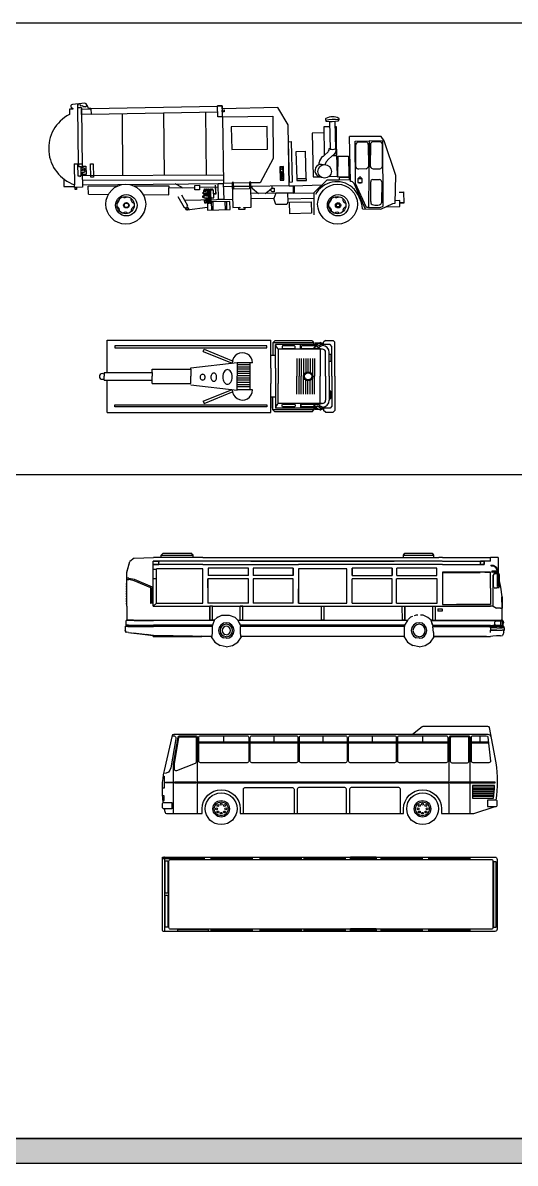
# Model space of a CAD drawing. Header units: millimetres. Extents: x 35403 to 155690, y 202798 to 276657.
# Drawn here: x 106878 to 122408, y 202798 to 238737 of the extents above; entities that cross this region are included whole.
import ezdxf

# ---------------------------------------------------------------- set-up
doc = ezdxf.new("R2010")
doc.units = ezdxf.units.MM
doc.layers.add('www.cad-blocks.net', color=7, linetype='Continuous')

# ---------------------------------------------------------------- blocks, each defined once
blk = doc.blocks.new('A$C0C5601B3')
for p, q in [((249, 1262), (249, 2276)), ((249, 2276), (5404, 2276)), ((5404, 1395), (5404, 2276)), ((5529, 2254), (5473, 2198)), ((6764, 2198), (5473, 2198)), ((5473, 2198), (5473, 2141)), ((6708, 2254), (5529, 2254)), ((6708, 2254), (6764, 2198)), ((6764, 2141), (6764, 2198)), ((6800, 2185), (6800, 2138)), ((6935, 2185), (6800, 2185)), ((6861, 2144), (6961, 2199)), ((6952, 2164), (6946, 2170)), ((6966, 2179), (6947, 2170)), ((6969, 2170), (6952, 2164)), ((6966, 2179), (7022, 2173)), ((6984, 2167), (6969, 2170)), ((7016, 2167), (6984, 2167)), ((7023, 2185), (6991, 2185)), ((7066, 2123), (7016, 2167)), ((7022, 2173), (7072, 2123)), ((7023, 2172), (7023, 2185)), ((7023, 2138), (7023, 2161)), ((7127, 2268), (7071, 2212)), ((7071, 2138), (7071, 2212)), ((7127, 2268), (7370, 2268)), ((7426, 2212), (7370, 2268)), ((7426, 1138), (7426, 2212)), ((5275, 2097), (485, 2097)), ((485, 2097), (485, 2039)), ((485, 2039), (5275, 2039)), ((3273, 1924), (3299, 1989)), ((3273, 1924), (4187, 1554)), ((3299, 1989), (4214, 1619)), ((5275, 2039), (5275, 2097)), ((5409, 2138), (5404, 2138)), ((5554, 1799), (5404, 1799)), ((5409, 1799), (5409, 2138)), ((5473, 2141), (5473, 1801)), ((5554, 1396), (5554, 2138)), ((6846, 2138), (5554, 2138)), ((5635, 1993), (5635, 1396)), ((7030, 1993), (5635, 1993)), ((5777, 2096), (5763, 2082)), ((5763, 2082), (5763, 2034)), ((5763, 2034), (5777, 2020)), ((6154, 2096), (5777, 2096)), ((5777, 2020), (6154, 2020)), ((6168, 2082), (6154, 2096)), ((6154, 2020), (6168, 2034)), ((6168, 2034), (6168, 2082)), ((6337, 1993), (6337, 2138)), ((6367, 2086), (6381, 2100)), ((6367, 2086), (6367, 2034)), ((6381, 2020), (6367, 2034)), ((6829, 2100), (6381, 2100)), ((6381, 2020), (6753, 2020)), ((6806, 2089), (6748, 2013)), ((6762, 2010), (6748, 2012)), ((6814, 2085), (6762, 2011)), ((6768, 2020), (6858, 2020)), ((6860, 2115), (6806, 2089)), ((6866, 2109), (6814, 2085)), ((7030, 2108), (6853, 2020)), ((6943, 2014), (6853, 2020)), ((6860, 2114), (6866, 2109)), ((6987, 2145), (6870, 2081)), ((6962, 2100), (6906, 2100)), ((6958, 1993), (6958, 1138)), ((6962, 2100), (6969, 2088)), ((6962, 2074), (6969, 2088)), ((7049, 2138), (6976, 2138)), ((7273, 2138), (7057, 2138)), ((7073, 2122), (7066, 2122)), ((7135, 1138), (7135, 1888)), ((7250, 1138), (7250, 1888)), ((7250, 1841), (7299, 1841)), ((7329, 2082), (7273, 2138)), ((7299, 1841), (7299, 1608)), ((7299, 1817), (7308, 1808)), ((7308, 1808), (7308, 1633)), ((7329, 1138), (7329, 2082)), ((2880, 1407), (4348, 1573)), ((4738, 1502), (4347, 1502)), ((4348, 1573), (4348, 1138)), ((4828, 1562), (4348, 1562)), ((4748, 1552), (4748, 710)), ((6226, 1702), (6226, 1138)), ((6296, 1702), (6296, 1138)), ((6366, 1702), (6366, 1138)), ((6436, 1702), (6436, 1138)), ((6506, 1702), (6506, 1261)), ((6576, 1702), (6576, 1283)), ((6646, 1702), (6646, 1268)), ((6716, 1702), (6716, 1193)), ((6786, 1702), (6786, 1138)), ((7299, 1608), (7250, 1608)), ((7308, 1633), (7299, 1624)), ((149, 1262), (149, 1138)), ((149, 1262), (1659, 1262)), ((149, 1014), (149, 1138)), ((1659, 1365), (2880, 1365)), ((1659, 1262), (1659, 1365)), ((1659, 1262), (1659, 1138)), ((1659, 1014), (1659, 1138)), ((2880, 1365), (2880, 1407)), ((2880, 1365), (2880, 1138)), ((2880, 911), (2880, 1138)), ((4738, 1432), (4347, 1432)), ((4738, 1362), (4347, 1362)), ((4738, 1292), (4347, 1292)), ((4738, 1222), (4347, 1222)), ((4738, 1152), (4347, 1152)), ((4738, 1082), (4347, 1082)), ((4348, 704), (4348, 1138)), ((5404, 1395), (5404, 909)), ((5554, 1396), (5554, 913)), ((5635, 1396), (5635, 909)), ((6226, 574), (6226, 1138)), ((6296, 574), (6296, 1138)), ((6366, 574), (6366, 1138)), ((6436, 574), (6436, 1138)), ((6716, 574), (6716, 1083)), ((6786, 574), (6786, 1138)), ((6958, 283), (6958, 1138)), ((7135, 1138), (7135, 388)), ((7250, 1138), (7250, 388)), ((7329, 1138), (7329, 194)), ((7426, 1138), (7426, 65)), ((149, 1014), (1659, 1014)), ((249, 0), (249, 1014)), ((1659, 911), (1659, 1011)), ((1659, 911), (2880, 911)), ((2880, 869), (4348, 704)), ((3273, 351), (4187, 722)), ((4738, 1012), (4347, 1012)), ((4738, 942), (4347, 942)), ((4738, 872), (4347, 872)), ((4738, 802), (4347, 802)), ((5404, 0), (5404, 912)), ((5554, 912), (5554, 138)), ((5635, 283), (5635, 912)), ((6506, 574), (6506, 1014)), ((6576, 574), (6576, 993)), ((6646, 574), (6646, 1008)), ((3299, 286), (4214, 657)), ((4828, 715), (4348, 715)), ((5554, 477), (5404, 477)), ((5409, 477), (5409, 138)), ((5473, 136), (5473, 475)), ((7299, 668), (7250, 668)), ((7250, 436), (7299, 436)), ((7299, 436), (7299, 668)), ((7308, 643), (7299, 652)), ((7299, 459), (7308, 468)), ((7308, 468), (7308, 643)), ((249, 0), (5404, 0)), ((485, 180), (485, 237)), ((485, 237), (5275, 237)), ((5275, 180), (485, 180)), ((3273, 351), (3299, 286)), ((5275, 237), (5275, 180)), ((5409, 138), (5404, 138)), ((5473, 79), (5473, 136)), ((5529, 23), (5473, 79)), ((6764, 79), (5473, 79)), ((6708, 23), (5529, 23)), ((6846, 138), (5554, 138)), ((7030, 283), (5635, 283)), ((5763, 243), (5777, 257)), ((5763, 194), (5763, 243)), ((5777, 180), (5763, 194)), ((5777, 257), (6154, 257)), ((6154, 180), (5777, 180)), ((6154, 257), (6168, 243)), ((6168, 194), (6154, 180)), ((6168, 243), (6168, 194)), ((6337, 283), (6337, 138)), ((6381, 257), (6367, 243)), ((6367, 190), (6367, 243)), ((6367, 190), (6381, 176)), ((6381, 257), (6753, 257)), ((6829, 176), (6381, 176)), ((6708, 23), (6764, 79)), ((6762, 266), (6748, 264)), ((6806, 187), (6748, 263)), ((6814, 191), (6762, 265)), ((6764, 136), (6764, 79)), ((6768, 257), (6858, 257)), ((6800, 91), (6800, 138)), ((6935, 91), (6800, 91)), ((6860, 161), (6806, 187)), ((6866, 167), (6814, 191)), ((6943, 262), (6853, 256)), ((7030, 168), (6853, 256)), ((6860, 162), (6866, 168)), ((6861, 133), (6961, 77)), ((6987, 132), (6870, 195)), ((6962, 176), (6906, 176)), ((6952, 112), (6946, 106)), ((6966, 98), (6947, 106)), ((6969, 106), (6952, 112)), ((6962, 202), (6969, 189)), ((6962, 176), (6969, 189)), ((6966, 97), (7022, 103)), ((6984, 110), (6969, 106)), ((7049, 138), (6976, 138)), ((7016, 109), (6984, 109)), ((7023, 91), (6991, 91)), ((7066, 153), (7016, 109)), ((7022, 103), (7072, 153)), ((7023, 138), (7023, 115)), ((7023, 104), (7023, 91)), ((7273, 138), (7057, 138)), ((7073, 154), (7066, 154)), ((7071, 138), (7071, 65)), ((7127, 9), (7071, 65)), ((7127, 9), (7370, 9)), ((7329, 194), (7273, 138)), ((7426, 65), (7370, 9))]:
    blk.add_line(p, q)
for points in [[(3336, 1111, 0.088364), (3329, 1146, 0.093704), (3312, 1175, 0.102398), (3286, 1195, 0.109525), (3256, 1201, 0.109525), (3225, 1195, 0.102398), (3199, 1175, 0.093704), (3182, 1146, 0.088364), (3175, 1111, 0.088364), (3182, 1076, 0.093704), (3199, 1047, 0.102398), (3225, 1028, 0.109525), (3256, 1021, 0.109525), (3286, 1028, 0.102398), (3312, 1047, 0.093704), (3329, 1076, 0.088364)], [(4187, 1121, 0.066009), (4175, 1213, 0.078638), (4143, 1284, 0.10717), (4091, 1336, 0.142501), (4037, 1352, 0.142501), (3983, 1336, 0.10717), (3931, 1284, 0.078638), (3899, 1213, 0.066009), (3887, 1121, 0.066009), (3899, 1029, 0.078638), (3931, 958, 0.10717), (3983, 906, 0.142501), (4037, 891, 0.142501), (4091, 906, 0.10717), (4143, 958, 0.078638), (4175, 1029, 0.066009)]]:
    blk.add_lwpolyline(points, format="xyb", close=True)
for radius in [145, 114]:
    blk.add_circle((6582, 1138), radius)
for centre, radius, start, end in [((6964, 2167), 32.2, 15.9975, 96.1829), ((6964, 2167), 32.2, 316.1424, 359.9349), ((4508, 1562), 321, 0, 181.4096), ((5836, 2200), 289, 192.305, 225.7713), ((6864, 2112), 31.9, 94.9612, 201.5744), ((6864, 2112), 31.9, 211.6041, 316.255), ((6943, 1909), 105, 52.7973, 90), ((7030, 1888), 220, 0, 90), ((7030, 1888), 105, 0, 90), ((90, 1136), 90.2, 49.022, 310.978), ((3704, 1111), 188, 164.0105, 180), ((3704, 1111), 188, 180, 195.9895), ((3656, 1125), 138, 145.3251, 164.0105), ((3625, 1146), 101, 120.9115, 145.3251), ((3606, 1178), 63.5, 90, 120.9115), ((3606, 1178), 63.5, 59.0885, 90), ((3587, 1146), 101, 34.6749, 59.0885), ((3557, 1125), 138, 15.9895, 34.6749), ((3509, 1111), 188, 0, 15.9895), ((3509, 1111), 188, 344.0105, 0), ((3656, 1097), 138, 195.9895, 214.6749), ((3625, 1076), 101, 214.6749, 239.0885), ((3606, 1044), 63.5, 239.0885, 270), ((3606, 1044), 63.5, 270, 300.9115), ((3587, 1076), 101, 300.9115, 325.3251), ((3557, 1097), 138, 325.3251, 344.0105), ((4508, 713), 321, 178.4762, 0.229), ((7030, 388), 220, 270, 0), ((7030, 388), 105, 270, 0), ((5836, 76), 289, 134.2287, 167.695), ((6864, 164), 31.9, 158.4256, 265.0388), ((6864, 164), 31.9, 43.745, 148.3959), ((6943, 367), 105, 270, 307.2027), ((6964, 109), 32.2, 263.8171, 344.0025), ((6964, 109), 32.2, 0.0651, 43.8576)]:
    blk.add_arc(centre, radius, start, end)
blk = doc.blocks.new('A$C71F066FF')
for p, q in [((2277, 2955), (2239, 2885)), ((3181, 2885), (2239, 2885)), ((2239, 2885), (2239, 2815)), ((3143, 2955), (2277, 2955)), ((3181, 2885), (3143, 2955)), ((3181, 2815), (3181, 2885)), ((9822, 2885), (9895, 2955)), ((9822, 2815), (9822, 2885)), ((10829, 2885), (9822, 2885)), ((10761, 2955), (9895, 2955)), ((10829, 2885), (10761, 2955)), ((10829, 2815), (10829, 2885)), ((196, 2815), (196, 2800)), ((196, 2815), (325, 2815)), ((196, 2800), (196, 2701)), ((196, 2701), (196, 2346)), ((254, 2511), (345, 2567)), ((268, 2486), (345, 2537)), ((325, 2815), (360, 2815)), ((345, 2567), (406, 2567)), ((345, 2537), (403, 2537)), ((360, 2815), (441, 2815)), ((403, 2537), (424, 2544)), ((406, 2567), (426, 2559)), ((424, 2544), (426, 2559)), ((441, 2814), (441, 2815)), ((1959, 2815), (441, 2815)), ((441, 2800), (441, 2815)), ((441, 2703), (441, 2800)), ((441, 2703), (639, 2703)), ((640, 2694), (639, 2703)), ((639, 2703), (639, 2590)), ((639, 2703), (639, 2590)), ((639, 2703), (761, 2703)), ((640, 2603), (639, 2590)), ((762, 2590), (639, 2590)), ((761, 2694), (640, 2694)), ((640, 2603), (640, 2694)), ((762, 2603), (640, 2603)), ((761, 2694), (761, 2703)), ((761, 2703), (761, 2652)), ((1959, 2703), (761, 2703)), ((762, 2603), (761, 2694)), ((762, 2590), (762, 2603)), ((762, 2590), (762, 2590)), ((1959, 2590), (762, 2590)), ((1959, 2815), (2076, 2815)), ((1959, 2703), (1960, 2703)), ((1959, 2590), (2043, 2590)), ((1962, 2703), (9506, 2703)), ((2043, 2590), (2080, 2590)), ((3476, 2815), (2076, 2815)), ((2080, 2590), (3476, 2590)), ((4986, 2815), (3476, 2815)), ((4976, 2701), (3476, 2701)), ((4976, 2701), (3476, 2701)), ((3476, 2590), (4976, 2590)), ((3476, 2590), (4976, 2590)), ((6499, 2701), (4976, 2701)), ((6499, 2701), (4976, 2701)), ((4976, 2590), (6499, 2590)), ((6490, 2815), (4986, 2815)), ((7999, 2815), (6490, 2815)), ((7999, 2701), (6499, 2701)), ((8000, 2701), (6499, 2701)), ((7999, 2590), (6499, 2590)), ((9399, 2815), (7999, 2815)), ((9395, 2590), (7999, 2590)), ((9433, 2590), (9395, 2590)), ((9519, 2815), (9399, 2815)), ((9518, 2590), (9433, 2590)), ((9518, 2590), (9433, 2590)), ((9518, 2590), (10905, 2590)), ((9519, 2815), (11074, 2815)), ((9519, 2703), (10904, 2703)), ((10904, 2703), (10904, 2669)), ((11078, 2703), (10904, 2703)), ((10905, 2590), (10904, 2694)), ((10905, 2603), (10904, 2694)), ((10904, 2694), (11078, 2694)), ((10905, 2590), (10904, 2669)), ((10905, 2590), (10905, 2603)), ((11078, 2603), (10905, 2603)), ((11078, 2590), (10905, 2590)), ((11684, 2790), (11074, 2815)), ((11078, 2703), (11078, 2703)), ((11078, 2703), (11078, 2694)), ((11078, 2603), (11078, 2694)), ((11078, 2590), (11078, 2603)), ((11078, 2450), (11078, 2590)), ((11684, 2790), (11818, 2691)), ((11684, 2790), (11818, 2691)), ((11915, 2346), (11818, 2691)), ((11911, 2357), (11818, 2691)), ((156, 2268), (180, 2308)), ((156, 1903), (156, 2268)), ((180, 2308), (196, 2308)), ((196, 2396), (248, 2504)), ((196, 1902), (196, 2396)), ((196, 2346), (196, 2346)), ((196, 2346), (196, 2346)), ((196, 2346), (196, 2346)), ((223, 2388), (270, 2491)), ((224, 1902), (223, 2388)), ((223, 2385), (385, 2385)), ((223, 2377), (223, 2377)), ((223, 2377), (223, 2362)), ((223, 2355), (382, 2355)), ((325, 2346), (223, 2346)), ((223, 2346), (325, 2346)), ((223, 2337), (246, 2329)), ((223, 2336), (236, 2331)), ((223, 2308), (243, 2308)), ((229, 2308), (236, 2331)), ((236, 2331), (237, 2330)), ((246, 2329), (237, 2330)), ((306, 2308), (243, 2308)), ((246, 2329), (310, 2329)), ((254, 2511), (248, 2504)), ((326, 2308), (306, 2308)), ((310, 2329), (325, 2346)), ((310, 2329), (326, 2308)), ((310, 2329), (326, 2308)), ((351, 2268), (326, 2308)), ((330, 2303), (360, 2261)), ((330, 2302), (360, 2261)), ((351, 1903), (351, 2268)), ((360, 2261), (360, 2077)), ((360, 2077), (360, 2261)), ((403, 2362), (382, 2355)), ((385, 2385), (405, 2377)), ((405, 2377), (403, 2362)), ((441, 2353), (1959, 2353)), ((441, 2353), (441, 2346)), ((441, 2312), (441, 2346)), ((441, 2346), (623, 2346)), ((441, 2261), (441, 2312)), ((441, 2077), (441, 2261)), ((1950, 2346), (764, 2346)), ((1959, 2353), (1959, 1336)), ((2131, 2247), (2131, 2480)), ((2131, 2480), (3400, 2480)), ((3400, 2247), (2131, 2247)), ((3400, 2247), (3400, 2480)), ((3400, 2247), (3400, 2474)), ((3400, 2247), (3400, 2247)), ((3545, 2247), (3545, 2480)), ((3545, 2480), (4805, 2480)), ((3545, 2474), (3545, 2247)), ((3545, 2247), (3545, 2247)), ((4805, 2247), (3545, 2247)), ((4805, 2247), (4805, 2480)), ((4805, 2474), (4805, 2247)), ((4805, 2474), (4805, 2474)), ((4805, 2247), (4805, 2247)), ((4977, 1371), (4976, 2457)), ((4976, 2457), (6499, 2457)), ((4976, 2450), (4976, 2450)), ((4977, 1371), (4976, 2450)), ((4976, 2390), (4976, 2390)), ((4976, 2390), (4976, 2390)), ((4976, 2364), (4976, 2390)), ((4976, 2390), (4976, 2390)), ((6499, 2457), (6499, 1371)), ((6670, 2247), (6670, 2480)), ((6670, 2480), (7930, 2480)), ((6670, 2474), (6670, 2474)), ((6670, 2474), (6670, 2474)), ((6670, 2474), (6670, 2247)), ((6670, 2247), (6670, 2247)), ((6670, 2247), (7930, 2247)), ((7930, 2480), (7930, 2247)), ((7930, 2474), (7930, 2247)), ((7930, 2474), (7930, 2474)), ((7930, 2474), (7930, 2474)), ((7930, 2247), (7930, 2247)), ((8075, 2247), (8075, 2480)), ((8075, 2480), (9345, 2480)), ((8075, 2247), (8075, 2474)), ((8075, 2247), (9345, 2247)), ((9345, 2480), (9345, 2247)), ((9516, 1371), (9516, 2457)), ((9516, 2457), (10973, 2457)), ((9516, 2155), (9516, 2450)), ((9516, 2450), (9516, 2450)), ((10973, 2448), (10973, 2457)), ((11078, 2450), (10973, 2450)), ((10973, 2155), (10973, 2448)), ((11078, 2155), (11078, 2450)), ((11078, 2155), (11078, 2450)), ((11844, 2168), (11684, 2134)), ((11844, 2168), (11925, 2168)), ((11844, 2168), (11844, 2118)), ((11915, 2168), (11915, 2346)), ((11925, 2168), (11925, 2118)), ((75, 1570), (119, 1880)), ((119, 1880), (155, 2074)), ((155, 2074), (156, 2075)), ((180, 1857), (156, 1903)), ((180, 1857), (243, 1857)), ((198, 1902), (196, 1902)), ((198, 1902), (212, 1902)), ((224, 1902), (212, 1902)), ((306, 1857), (243, 1857)), ((326, 1857), (306, 1857)), ((326, 1857), (351, 1903)), ((359, 1519), (360, 1853)), ((359, 1519), (360, 1853)), ((360, 1853), (360, 2077)), ((360, 1853), (360, 2077)), ((360, 1857), (360, 1857)), ((441, 1853), (441, 2077)), ((441, 1853), (441, 1342)), ((2121, 2147), (2121, 2147)), ((2121, 1955), (2121, 2147)), ((2121, 1378), (2121, 2147)), ((2121, 2147), (3401, 2147)), ((3401, 1378), (3401, 2147)), ((3546, 1378), (3546, 2147)), ((3546, 2147), (4806, 2147)), ((4806, 1378), (4806, 2147)), ((6499, 1371), (6499, 1823)), ((6670, 1378), (6670, 2147)), ((6670, 2147), (7930, 2147)), ((7930, 2147), (7930, 1378)), ((8075, 2147), (8075, 2147)), ((8075, 1384), (8075, 2147)), ((8075, 1378), (8075, 2147)), ((8075, 2147), (9355, 2147)), ((9355, 1859), (9355, 2147)), ((9355, 2147), (9355, 2147)), ((9355, 2147), (9355, 1378)), ((9516, 1371), (9516, 2155)), ((9516, 1949), (9516, 1949)), ((10973, 1371), (10973, 2155)), ((11078, 2155), (10973, 2155)), ((11078, 1282), (11078, 2155)), ((11078, 1371), (11078, 2155)), ((11684, 2134), (11108, 1892)), ((11108, 1370), (11108, 1892)), ((11158, 1859), (11684, 2080)), ((11158, 1367), (11158, 1859)), ((11684, 2080), (11844, 2118)), ((11925, 2118), (11844, 2118)), ((11915, 1342), (11915, 2118)), ((11920, 1959), (11920, 1996)), ((11920, 1882), (11920, 1919)), ((11920, 1804), (11920, 1841)), ((75, 1570), (76, 1215)), ((76, 1215), (83, 1570)), ((360, 1282), (359, 1519)), ((360, 1282), (359, 1519)), ((9516, 1738), (9516, 1739)), ((11920, 1727), (11920, 1764)), ((11920, 1650), (11920, 1687)), ((11920, 1573), (11920, 1609)), ((11920, 1495), (11920, 1532)), ((11920, 1418), (11920, 1455)), ((76, 835), (76, 1215)), ((121, 1215), (76, 1215)), ((121, 1215), (256, 1215)), ((360, 1282), (256, 1215)), ((256, 1215), (256, 1215)), ((360, 1282), (441, 1282)), ((360, 1282), (360, 1282)), ((1513, 1342), (441, 1342)), ((441, 1342), (441, 1337)), ((1959, 1336), (441, 1337)), ((551, 1282), (441, 1282)), ((2177, 1280), (441, 1282)), ((2099, 1194), (1969, 1194)), ((1969, 1194), (1969, 1122)), ((1969, 1122), (2099, 1122)), ((2099, 1194), (2099, 1122)), ((3401, 1378), (2121, 1378)), ((2256, 1280), (2177, 1280)), ((2177, 835), (2177, 1280)), ((2256, 1280), (2256, 1280)), ((3147, 1280), (2256, 1280)), ((2256, 835), (2256, 1280)), ((3147, 835), (3147, 1280)), ((3225, 1280), (3147, 1280)), ((3147, 1280), (3147, 1280)), ((3147, 1280), (3147, 835)), ((3147, 1265), (3147, 1265)), ((3221, 835), (3225, 1280)), ((5682, 1280), (3225, 1280)), ((4806, 1378), (3546, 1378)), ((6499, 1371), (4977, 1371)), ((4977, 1366), (4977, 1368)), ((4977, 1366), (6499, 1366)), ((5767, 1280), (5682, 1280)), ((5682, 835), (5682, 1280)), ((8253, 1280), (5767, 1280)), ((5767, 835), (5767, 1280)), ((6499, 1368), (6499, 1366)), ((6670, 1378), (7930, 1378)), ((8075, 1282), (7995, 1280)), ((8075, 1282), (7996, 1280)), ((8075, 1384), (8075, 1384)), ((8075, 1378), (9355, 1378)), ((8332, 1282), (8075, 1282)), ((8253, 1280), (8332, 1282)), ((8253, 835), (8253, 1280)), ((9212, 1282), (8332, 1282)), ((8332, 835), (8332, 1282)), ((9212, 1282), (9294, 1282)), ((9212, 835), (9212, 1282)), ((9294, 835), (9294, 1282)), ((11078, 1282), (9294, 1282)), ((9294, 1282), (9294, 835)), ((10973, 1371), (9516, 1371)), ((9516, 1366), (9516, 1368)), ((9516, 1366), (10973, 1366)), ((11078, 1282), (9516, 1282)), ((10973, 1371), (11078, 1282)), ((10973, 1371), (11078, 1282)), ((10973, 1366), (10973, 1368)), ((11078, 1282), (11078, 1371)), ((11108, 1370), (11158, 1367)), ((11915, 1282), (11915, 1342)), ((11915, 1282), (11915, 964)), ((11920, 1341), (11920, 1378)), ((47, 811), (36, 755)), ((45, 798), (36, 755)), ((44, 713), (36, 755)), ((42, 755), (53, 810)), ((42, 755), (52, 701)), ((56, 825), (43, 755)), ((56, 677), (43, 755)), ((47, 811), (45, 798)), ((53, 810), (47, 811)), ((56, 825), (76, 835)), ((56, 805), (56, 825)), ((56, 825), (108, 825)), ((56, 805), (56, 772)), ((56, 805), (56, 677)), ((56, 805), (107, 805)), ((56, 772), (76, 773)), ((56, 772), (56, 696)), ((76, 835), (100, 835)), ((76, 805), (76, 667)), ((76, 805), (80, 805)), ((121, 835), (100, 835)), ((107, 805), (253, 805)), ((108, 825), (253, 825)), ((256, 835), (121, 835)), ((121, 805), (121, 667)), ((122, 805), (253, 805)), ((366, 825), (253, 825)), ((253, 805), (301, 791)), ((256, 835), (256, 835)), ((366, 835), (256, 835)), ((301, 702), (301, 791)), ((301, 791), (301, 791)), ((441, 835), (366, 835)), ((441, 825), (366, 825)), ((441, 835), (441, 835)), ((2308, 835), (441, 835)), ((2308, 825), (441, 825)), ((2258, 678), (2308, 825)), ((2267, 697), (2308, 825)), ((2308, 835), (2413, 928)), ((2308, 825), (2308, 835)), ((2413, 928), (2561, 995)), ((2520, 687), (2599, 740)), ((2561, 995), (2649, 995)), ((2599, 740), (2693, 759)), ((2693, 759), (2693, 759)), ((2693, 759), (2787, 740)), ((2737, 995), (2787, 995)), ((2787, 995), (2848, 973)), ((2787, 740), (2867, 687)), ((2898, 955), (2968, 930)), ((3034, 865), (2968, 930)), ((3064, 835), (3045, 854)), ((3147, 835), (3064, 835)), ((3064, 835), (3064, 825)), ((3064, 825), (8407, 825)), ((3064, 825), (3152, 678)), ((3147, 835), (3221, 835)), ((5682, 835), (3221, 835)), ((5682, 835), (5767, 835)), ((8253, 835), (5767, 835)), ((8253, 835), (8332, 835)), ((8407, 825), (8324, 678)), ((8324, 668), (8366, 751)), ((8407, 835), (8332, 835)), ((8407, 835), (8507, 930)), ((8407, 835), (8407, 825)), ((8688, 995), (8507, 930)), ((8600, 687), (8679, 740)), ((8679, 740), (8773, 759)), ((8679, 740), (8679, 740)), ((8915, 995), (8688, 995)), ((8773, 759), (8773, 759)), ((8773, 759), (8867, 740)), ((8867, 740), (8867, 740)), ((8867, 740), (8947, 687)), ((9062, 928), (8915, 995)), ((9046, 936), (9072, 919)), ((9153, 835), (9062, 928)), ((9153, 835), (9212, 835)), ((9153, 835), (9153, 825)), ((9153, 825), (11074, 825)), ((9153, 825), (9213, 678)), ((9183, 751), (9213, 668)), ((9212, 835), (9294, 835)), ((11078, 835), (9294, 835)), ((11684, 825), (11074, 825)), ((11684, 835), (11078, 835)), ((11701, 835), (11684, 835)), ((11684, 835), (11684, 835)), ((11684, 825), (11853, 825)), ((11701, 835), (11839, 835)), ((11839, 835), (11910, 835)), ((11853, 825), (11934, 825)), ((11910, 835), (11915, 835)), ((11915, 964), (11915, 835)), ((11915, 835), (11935, 825)), ((11934, 825), (11935, 825)), ((11935, 678), (11935, 825)), ((0, 600), (1, 600)), ((1, 600), (0, 600)), ((0, 526), (0, 600)), ((0, 526), (0, 526)), ((2, 526), (0, 526)), ((22, 526), (0, 526)), ((2, 526), (0, 526)), ((1, 600), (75, 600)), ((2, 526), (26, 526)), ((2, 526), (76, 526)), ((10, 600), (19, 600)), ((19, 600), (26, 600)), ((26, 641), (27, 641)), ((26, 641), (26, 600)), ((26, 600), (26, 641)), ((26, 600), (27, 600)), ((26, 450), (26, 526)), ((26, 450), (43, 409)), ((27, 641), (76, 667)), ((92, 641), (27, 641)), ((27, 600), (92, 600)), ((43, 409), (66, 352)), ((52, 701), (46, 700)), ((56, 696), (76, 697)), ((56, 696), (56, 677)), ((76, 667), (56, 677)), ((245, 601), (75, 600)), ((75, 600), (75, 600)), ((121, 667), (76, 667)), ((76, 667), (79, 667)), ((243, 526), (76, 526)), ((92, 641), (250, 642)), ((151, 600), (92, 600)), ((92, 600), (156, 600)), ((122, 667), (121, 667)), ((122, 667), (122, 667)), ((122, 667), (256, 667)), ((243, 526), (366, 526)), ((245, 601), (366, 601)), ((248, 526), (248, 526)), ((366, 526), (248, 526)), ((326, 642), (250, 642)), ((301, 702), (254, 677)), ((326, 677), (254, 677)), ((254, 677), (256, 667)), ((256, 667), (326, 667)), ((256, 667), (256, 667)), ((366, 677), (326, 677)), ((326, 667), (366, 667)), ((326, 642), (366, 642)), ((441, 676), (366, 677)), ((366, 667), (441, 666)), ((366, 642), (441, 642)), ((366, 601), (441, 601)), ((366, 526), (441, 526)), ((366, 526), (366, 526)), ((441, 526), (366, 526)), ((441, 676), (2258, 678)), ((441, 666), (2233, 668)), ((2258, 642), (441, 642)), ((441, 601), (441, 642)), ((441, 601), (441, 526)), ((441, 526), (441, 526)), ((441, 526), (441, 526)), ((441, 450), (441, 526)), ((2239, 454), (2237, 326)), ((2239, 454), (2258, 642)), ((2258, 670), (2258, 678)), ((2258, 666), (2258, 642)), ((2448, 513), (2466, 607)), ((2466, 419), (2448, 513)), ((2466, 607), (2520, 687)), ((2520, 339), (2466, 419)), ((2497, 513), (2512, 588)), ((2512, 438), (2497, 513)), ((2512, 588), (2554, 652)), ((2554, 374), (2512, 438)), ((2554, 652), (2618, 694)), ((2618, 332), (2554, 374)), ((2618, 694), (2693, 709)), ((2693, 709), (2768, 694)), ((2768, 694), (2832, 652)), ((2832, 374), (2768, 332)), ((2832, 652), (2875, 588)), ((2875, 438), (2832, 374)), ((2867, 687), (2920, 607)), ((2920, 419), (2867, 339)), ((2875, 588), (2890, 513)), ((2890, 513), (2875, 438)), ((2920, 607), (2939, 513)), ((2939, 513), (2920, 419)), ((3152, 668), (3152, 678)), ((3152, 678), (8324, 678)), ((3152, 668), (3152, 642)), ((3152, 642), (8324, 642)), ((3153, 458), (3152, 642)), ((3152, 326), (3153, 458)), ((3152, 326), (3153, 444)), ((3154, 668), (8324, 668)), ((8319, 326), (8323, 458)), ((8323, 458), (8324, 642)), ((8324, 668), (8324, 678)), ((8324, 668), (8324, 642)), ((8528, 513), (8546, 607)), ((8528, 513), (8528, 513)), ((8546, 419), (8528, 513)), ((8546, 607), (8600, 687)), ((8600, 339), (8546, 419)), ((8577, 513), (8592, 588)), ((8592, 438), (8577, 513)), ((8592, 588), (8634, 652)), ((8634, 374), (8592, 438)), ((8634, 652), (8698, 694)), ((8698, 332), (8634, 374)), ((8640, 513), (8650, 564)), ((8650, 462), (8640, 513)), ((8650, 564), (8679, 607)), ((8679, 419), (8650, 462)), ((8679, 607), (8722, 636)), ((8722, 390), (8679, 419)), ((8698, 694), (8773, 709)), ((8722, 636), (8773, 646)), ((8773, 380), (8722, 390)), ((8773, 709), (8848, 694)), ((8773, 646), (8824, 636)), ((8773, 380), (8824, 390)), ((8824, 636), (8867, 607)), ((8867, 419), (8824, 390)), ((8848, 694), (8912, 652)), ((8912, 374), (8848, 332)), ((8867, 607), (8896, 564)), ((8896, 462), (8867, 419)), ((8896, 564), (8906, 513)), ((8906, 513), (8896, 462)), ((8912, 652), (8955, 588)), ((8955, 438), (8912, 374)), ((8947, 687), (9000, 607)), ((9000, 419), (8947, 339)), ((8955, 588), (8970, 513)), ((8970, 513), (8955, 438)), ((9000, 607), (9019, 513)), ((9019, 513), (9000, 419)), ((9019, 513), (9019, 513)), ((9213, 668), (9213, 678)), ((9213, 678), (11074, 678)), ((9213, 668), (11074, 668)), ((9213, 466), (9213, 668)), ((9213, 642), (9213, 668)), ((9213, 460), (9213, 642)), ((9213, 642), (11074, 642)), ((9213, 460), (9213, 466)), ((9222, 326), (9213, 460)), ((9222, 326), (11074, 360)), ((11684, 678), (11074, 678)), ((11684, 668), (11074, 668)), ((11684, 642), (11074, 642)), ((11684, 433), (11074, 360)), ((11075, 326), (11075, 360)), ((11076, 359), (11076, 360)), ((11078, 359), (11711, 433)), ((11571, 420), (11079, 360)), ((11079, 359), (11301, 385)), ((11079, 359), (11079, 361)), ((11853, 678), (11684, 678)), ((11684, 668), (11839, 668)), ((11874, 641), (11684, 642)), ((11858, 448), (11684, 433)), ((11858, 448), (11711, 433)), ((11766, 440), (11711, 434)), ((11839, 668), (11915, 668)), ((11853, 678), (11934, 678)), ((11858, 448), (11936, 460)), ((11858, 448), (11936, 460)), ((11874, 641), (11958, 642)), ((11915, 668), (11935, 678)), ((11958, 642), (11915, 668)), ((11927, 459), (11936, 460)), ((11934, 678), (11935, 678)), ((11935, 678), (11935, 678)), ((11960, 527), (11936, 460)), ((11936, 460), (11936, 460)), ((11936, 460), (11936, 460)), ((11938, 458), (11936, 460)), ((11936, 460), (11936, 460)), ((11937, 459), (11936, 460)), ((11960, 527), (11937, 459)), ((11937, 459), (11938, 458)), ((11938, 458), (11960, 527)), ((11960, 527), (11949, 494)), ((11958, 642), (11960, 527)), ((125, 346), (66, 352)), ((125, 346), (250, 341)), ((250, 341), (366, 334)), ((366, 334), (366, 334)), ((366, 334), (441, 329)), ((442, 329), (441, 326)), ((441, 326), (441, 329)), ((2237, 326), (441, 329)), ((1200, 326), (441, 326)), ((1959, 326), (462, 329)), ((566, 329), (2205, 326)), ((1200, 326), (1199, 328)), ((1201, 328), (1200, 326)), ((1200, 326), (1200, 328)), ((1959, 326), (1200, 326)), ((1959, 326), (1959, 327)), ((2205, 326), (1959, 326)), ((2205, 326), (2205, 326)), ((2217, 326), (2205, 326)), ((2205, 326), (2205, 326)), ((2219, 317), (2217, 326)), ((2330, 150), (2219, 317)), ((2497, 39), (2330, 150)), ((2693, 0), (2497, 39)), ((2599, 286), (2520, 339)), ((2693, 267), (2599, 286)), ((2693, 317), (2618, 332)), ((2693, 317), (2768, 332)), ((2693, 267), (2787, 286)), ((2693, 267), (2693, 267)), ((2693, 0), (2890, 39)), ((2867, 339), (2787, 286)), ((3056, 150), (2890, 39)), ((3167, 317), (3056, 150)), ((3152, 326), (8319, 326)), ((3169, 326), (3167, 317)), ((3184, 326), (3169, 326)), ((3184, 326), (3184, 326)), ((3184, 326), (3185, 326)), ((3184, 326), (3184, 326)), ((3184, 326), (8291, 326)), ((3185, 326), (3185, 326)), ((6498, 326), (6497, 326)), ((8292, 326), (8291, 326)), ((8297, 326), (8292, 326)), ((8299, 317), (8297, 326)), ((8410, 150), (8299, 317)), ((8577, 39), (8410, 150)), ((8773, 0), (8577, 39)), ((8679, 286), (8600, 339)), ((8679, 286), (8679, 286)), ((8773, 267), (8679, 286)), ((8773, 317), (8698, 332)), ((8773, 317), (8848, 332)), ((8773, 267), (8867, 286)), ((8773, 267), (8773, 267)), ((8773, 0), (8970, 39)), ((8947, 339), (8867, 286)), ((8867, 286), (8867, 286)), ((9136, 150), (8970, 39)), ((9247, 317), (9136, 150)), ((9249, 327), (9247, 317)), ((9248, 326), (11078, 359)), ((9248, 327), (9248, 326)), ((9249, 326), (9549, 332)), ((9249, 326), (9552, 326)), ((9549, 328), (9549, 332)), ((11075, 326), (9549, 328)), ((9553, 328), (9552, 326)), ((9552, 326), (9552, 328)), ((9552, 326), (9552, 328)), ((10315, 326), (9552, 326)), ((10315, 326), (10314, 327)), ((10315, 327), (10315, 326)), ((10315, 326), (10315, 327)), ((11074, 326), (10315, 326)), ((11076, 359), (11075, 326)), ((11079, 359), (11075, 326)), ((11075, 359), (11076, 359)), ((11075, 330), (11075, 330)), ((11078, 326), (11075, 326)), ((11078, 326), (11076, 330)), ((11079, 359), (11078, 359)), ((11078, 326), (11078, 347))]:
    blk.add_line(p, q)
blk = doc.blocks.new('A$C66766AA6')
for p, q in [((81, 3134), (81, 3334)), ((1669, 3134), (1669, 3334)), ((3219, 3134), (3219, 3334)), ((4770, 3134), (4770, 3334)), ((6358, 3134), (6358, 3334)), ((8164, 3134), (8164, 3334)), ((869, 3134), (-707, 3134)), ((869, 3104), (-707, 3104)), ((2419, 3134), (919, 3134)), ((2419, 3104), (919, 3104)), ((3970, 3134), (2469, 3134)), ((3970, 3104), (2469, 3104)), ((5520, 3134), (4020, 3134)), ((5520, 3104), (4020, 3104)), ((7145, 3134), (5570, 3134)), ((7145, 3104), (5570, 3104)), ((8429, 3134), (7895, 3134)), ((8432, 3104), (7895, 3104)), ((8621, 1718), (7925, 1718)), ((8617, 1668), (7925, 1668)), ((8614, 1618), (7925, 1618)), ((8611, 1568), (7925, 1568)), ((8607, 1518), (7925, 1518)), ((8603, 1468), (7925, 1468)), ((8597, 1418), (7925, 1418))]:
    blk.add_line(p, q)
for points in [[(6036, 3384), (6334, 3623, -0.170497), (6365, 3634), (8401, 3634, -0.359995), (8450, 3594), (8662, 2484, -0.066072), (8665, 1308, -0.066072)], [(-1829, 1229, -0.085625), (-1792, 2241), (-1533, 3348, -0.333295), (-1485, 3384), (8407, 3384, -0.359995), (8506, 3303)], [(-1541, 3331, -0.587039), (-1430, 3240), (-1589, 2321, -0.38818), (-1809, 2151, -0.38818)], [(-1507, 884), (-1507, 2443, -0.043043), (-1506, 2451), (-1360, 3293, -0.364669), (-1310, 3334), (-807, 3334, -0.414214), (-757, 3284), (-757, 884)], [(7195, 884), (7195, 3284, -0.414214), (7245, 3334), (7795, 3334, -0.414214), (7845, 3284), (7845, 884)], [(-1796, 1034, 0.009617), (-1771, 922, 0.34575), (-1722, 884), (-600, 884), (-600, 1034, -1), (600, 1034), (600, 884), (5750, 884), (5750, 1034, -1), (6950, 1034), (6950, 884), (7956, 884, 0.080314), (7971, 887), (8638, 1108)], [(700, 884), (700, 1650, -0.414214), (750, 1700), (2250, 1700, -0.414214), (2300, 1650), (2300, 884)], [(3950, 884), (3950, 1650, 0.414214), (3900, 1700), (2450, 1700, 0.414214), (2400, 1650), (2400, 884)], [(5650, 884), (5650, 1650, 0.414214), (5600, 1700), (4100, 1700, 0.414214), (4050, 1650), (4050, 884)]]:
    blk.add_lwpolyline(points, format="xyb")
for points in [[(-787, 3274), (-787, 2507, -0.310887), (-819, 2460), (-1409, 2235, -0.525684), (-1477, 2282), (-1477, 2442, -0.043043), (-1476, 2447), (-1331, 3279, -0.364669), (-1302, 3304), (-817, 3304, -0.414214)], [(869, 2534, -0.414214), (819, 2484), (-657, 2484, -0.414214), (-707, 2534), (-707, 3284, -0.414214), (-657, 3334), (819, 3334, -0.414214), (869, 3284)], [(2419, 2534, -0.414214), (2369, 2484), (969, 2484, -0.414214), (919, 2534), (919, 3284, -0.414214), (969, 3334), (2369, 3334, -0.414214), (2419, 3284)], [(3970, 2534, -0.414214), (3920, 2484), (2519, 2484, -0.414214), (2469, 2534), (2469, 3284, -0.414214), (2519, 3334), (3920, 3334, -0.414214), (3970, 3284)], [(5520, 3284), (5520, 2534, -0.414214), (5470, 2484), (4070, 2484, -0.414214), (4020, 2534), (4020, 3284, -0.414214), (4070, 3334), (5470, 3334, -0.414214)], [(7095, 3334, -0.414214), (7145, 3284), (7145, 2534, -0.414214), (7095, 2484), (5620, 2484, -0.414214), (5570, 2534), (5570, 3284, -0.414214), (5620, 3334)], [(7765, 2484, 0.414214), (7815, 2534), (7815, 3274, 0.414214), (7785, 3304), (7255, 3304, 0.414214), (7225, 3274), (7225, 2534, 0.414214), (7275, 2484)], [(8362, 3334, -0.383079), (8412, 3290), (8493, 2540, -0.446049), (8443, 2484), (7945, 2484, -0.414214), (7895, 2534), (7895, 3284, -0.414214), (7945, 3334)], [(8621, 1768), (7925, 1768), (7925, 1368), (8592, 1368, 0.022847)], [(-1556, 1034), (-1806, 1034, -0.414214), (-1856, 1084), (-1856, 1184, -0.414214), (-1806, 1234), (-1556, 1234)], [(8702, 1268, 0.414214), (8662, 1308), (8402, 1308), (8402, 1108), (8662, 1108, 0.414214), (8702, 1148)]]:
    blk.add_lwpolyline(points, format="xyb", close=True)
for points in [[(-1825, 2058), (-1797, 2058), (-1797, 1681), (-1855, 1681)], [(-1837, 1294), (-1797, 1294), (-1797, 1444), (-1850, 1444)]]:
    blk.add_lwpolyline(points)
for points in [[(-1537, 1848), (-1751, 1848), (-1751, 1873), (-1537, 1873)], [(-787, 1848), (-787, 1873), (-1477, 1873), (-1477, 1848)], [(-732, 1848), (7170, 1848), (7170, 1873), (-732, 1873)], [(7820, 1848), (7820, 1873), (7220, 1873), (7220, 1848)], [(8643, 1848), (8643, 1873), (7870, 1873), (7870, 1848)]]:
    blk.add_lwpolyline(points, close=True)
for centre, radius in [((0, 1034), 500), ((6350, 1034), 500), ((0, 1034), 260), ((0, 1034), 220), ((-101, 1135), 30), ((0, 1177), 30), ((101, 1135), 30), ((6350, 1034), 260), ((6350, 1034), 220), ((6249, 1135), 30), ((6350, 1177), 30), ((6451, 1135), 30), ((-143, 1034), 30), ((-101, 933), 30), ((0, 892), 30), ((101, 933), 30), ((143, 1034), 30), ((6208, 1034), 30), ((6249, 933), 30), ((6350, 892), 30), ((6451, 933), 30), ((6493, 1034), 30)]:
    blk.add_circle(centre, radius)
blk = doc.blocks.new('A$C5AC74FE8')
at = {"linetype": 'Continuous'}
for points in [[(1168, 1), (1185, 1), (1185, -2347), (1168, -2347, -0.414214), (1117, -2296), (1117, -50, -0.414214)], [(1373, -76), (11487, -76, -0.414214), (11538, -128), (11538, -2223, -0.414214), (11487, -2274), (1373, -2274, -0.414214), (1322, -2223), (1322, -128, -0.414214)]]:
    blk.add_lwpolyline(points, format="xyb", close=True, dxfattribs=at)
for points in [[(1117, 0), (2436, 0), (2436, -59), (1117, -59)], [(7051, 2), (7860, 2), (7860, -60), (7051, -60)], [(1205, -121), (1289, -121), (1289, -1135), (1205, -1135)], [(2658, -37), (3950, -37), (3950, -66), (2658, -66)], [(4197, -37), (5489, -37), (5489, -66), (4197, -66)], [(5590, -37), (6882, -37), (6882, -66), (5590, -66)], [(8012, -37), (9304, -37), (9304, -66), (8012, -66)], [(9523, -37), (10815, -37), (10815, -66), (9523, -66)], [(11570, -137), (11627, -137), (11627, -2222), (11570, -2222)], [(1205, -1198), (1289, -1198), (1289, -2211), (1205, -2211)], [(1607, -2278), (2557, -2278), (2557, -2340), (1607, -2340)], [(2658, -2291), (3950, -2291), (3950, -2319), (2658, -2319)], [(4197, -2291), (5489, -2291), (5489, -2319), (4197, -2319)], [(5590, -2291), (6882, -2291), (6882, -2319), (5590, -2319)], [(7051, -2252), (7860, -2252), (7860, -2313), (7051, -2313)], [(8012, -2291), (9304, -2291), (9304, -2319), (8012, -2319)], [(9523, -2291), (10815, -2291), (10815, -2319), (9523, -2319)]]:
    blk.add_lwpolyline(points, close=True, dxfattribs=at)
for points in [[(1184, 0, -0.020657), (1190, 0), (11599, 0, -0.414214), (11673, -73), (11673, -2272, -0.414214), (11599, -2346), (1190, -2346, -0.022998), (1183, -2345)], [(1117, -2276, -0.01386), (1117, -2272), (1117, -73, -0.01682), (1117, -68)]]:
    blk.add_lwpolyline(points, format="xyb", dxfattribs=at)
blk = doc.blocks.new('A$C331343DC')
at = {"linetype": 'Continuous'}
for p, q in [((758, 3626), (651, 3623)), ((651, 3623), (653, 3455)), ((721, 3671), (757, 3639)), ((1142, 3807), (756, 3772)), ((757, 3639), (758, 3626)), ((904, 3769), (908, 3672)), ((1011, 3753), (905, 3757)), ((908, 3672), (1031, 3673)), ((908, 3672), (934, 1900)), ((1015, 3721), (1011, 3753)), ((1079, 3723), (1015, 3721)), ((1031, 3673), (1057, 1772)), ((1091, 3695), (1079, 3723)), ((1159, 3697), (1091, 3695)), ((1223, 3731), (1201, 3731)), ((1255, 3638), (1223, 3731)), ((1333, 3640), (1255, 3638)), ((1337, 3633), (1333, 3640)), ((5319, 3710), (1337, 3633)), ((5323, 3725), (5319, 3710)), ((5468, 3725), (5323, 3725)), ((5470, 3630), (5468, 3725)), ((7229, 3671), (5470, 3630)), ((7556, 3123), (7229, 3671)), ((1335, 3460), (5324, 3534)), ((2316, 3478), (2327, 1536)), ((3623, 3501), (3645, 1538)), ((4944, 3528), (4963, 1551)), ((5492, 3383), (7066, 3405)), ((5521, 1283), (5492, 3383)), ((7066, 3405), (7083, 2063)), ((8740, 3269), (8739, 3244)), ((9026, 3238), (9040, 2370)), ((9144, 3258), (9142, 3281)), ((6890, 3076), (5757, 3066)), ((5757, 3066), (5781, 2351)), ((6904, 2365), (6890, 3076)), ((7586, 1203), (7556, 3123)), ((8685, 3075), (8858, 3076)), ((8700, 2177), (8685, 3075)), ((8854, 3232), (8874, 2362)), ((9029, 3077), (9067, 3078)), ((9067, 3078), (9070, 2155)), ((10488, 2759), (9485, 2762)), ((9518, 1343), (9485, 2762)), ((9668, 2613), (10102, 2619)), ((9675, 1274), (9668, 2613)), ((9688, 1799), (9688, 2520)), ((9786, 2595), (10004, 2595)), ((10102, 2619), (10090, 525)), ((10543, 2611), (10102, 2619)), ((10441, 2592), (10222, 2589)), ((10576, 2624), (10488, 2759)), ((10548, 569), (10543, 2611)), ((10949, 1528), (10576, 2624)), ((5781, 2351), (6904, 2365)), ((8651, 2133), (8700, 2177)), ((8700, 2177), (8812, 2277)), ((8789, 2010), (8946, 2157)), ((8846, 2385), (8874, 2384)), ((9039, 2381), (9062, 2381)), ((10080, 2510), (10083, 1816)), ((10147, 2507), (10143, 1814)), ((10526, 1824), (10532, 2493)), ((805, 1895), (1054, 1904)), ((805, 1895), (819, 1237)), ((931, 1515), (919, 1902)), ((934, 1900), (936, 1850)), ((936, 1850), (954, 1813)), ((954, 1813), (1015, 1814)), ((1015, 1814), (1017, 1518)), ((7083, 2063), (6665, 1305)), ((7401, 1810), (7289, 1808)), ((7289, 1808), (7298, 1385)), ((7296, 1803), (7306, 1393)), ((7394, 1803), (7296, 1803)), ((7404, 1395), (7394, 1803)), ((7411, 1388), (7401, 1810)), ((8535, 1873), (8533, 1939)), ((8725, 1874), (8726, 1910)), ((9070, 2155), (8946, 2154)), ((9120, 1482), (9125, 2136)), ((9125, 2136), (9459, 2145)), ((9459, 2145), (9462, 1491)), ((966, 1518), (931, 1515)), ((968, 1493), (966, 1518)), ((999, 1495), (968, 1493)), ((1017, 1518), (997, 1515)), ((997, 1515), (999, 1495)), ((1016, 1770), (1099, 1774)), ((1017, 1627), (1092, 1627)), ((1059, 1627), (1066, 1160)), ((1062, 1531), (5515, 1551)), ((9462, 1491), (9120, 1482)), ((9159, 1473), (9160, 1396)), ((9489, 1472), (9159, 1473)), ((9491, 1401), (9489, 1472)), ((10013, 1740), (9783, 1736)), ((10234, 1743), (10447, 1744)), ((10931, 656), (10949, 1528)), ((477, 1419), (476, 1186)), ((476, 1186), (816, 1187)), ((817, 1155), (819, 1237)), ((1066, 1160), (817, 1155)), ((1065, 1379), (5508, 1392)), ((1065, 1236), (5521, 1283)), ((1242, 1200), (2173, 1201)), ((1252, 939), (1242, 1200)), ((2688, 1202), (3788, 1203)), ((3788, 1203), (3786, 1143)), ((3792, 922), (3786, 1143)), ((4213, 1135), (3786, 1143)), ((4212, 1151), (3988, 1269)), ((4213, 1135), (4212, 1151)), ((4612, 1146), (4213, 1135)), ((5344, 1168), (4754, 1151)), ((5245, 1229), (5257, 959)), ((5252, 1230), (5270, 946)), ((5787, 1180), (5509, 1172)), ((5784, 1288), (5521, 1283)), ((5831, 1312), (5784, 1310)), ((5784, 1310), (5805, 524)), ((5836, 1101), (5831, 1312)), ((6333, 1299), (5831, 1289)), ((6335, 1187), (5834, 1181)), ((6337, 1114), (5836, 1101)), ((6376, 1326), (6332, 1325)), ((6332, 1325), (6337, 1114)), ((6387, 533), (6376, 1326)), ((6665, 1305), (6377, 1300)), ((7586, 1203), (6378, 1188)), ((6420, 1127), (6418, 1189)), ((6420, 1127), (6616, 965)), ((6826, 967), (7051, 1135)), ((6999, 1096), (7051, 1135)), ((7002, 1060), (6999, 1096)), ((7051, 1135), (7049, 1197)), ((7051, 1135), (7108, 1136)), ((7108, 1136), (7112, 1016)), ((7298, 1385), (7411, 1388)), ((7306, 1393), (7404, 1395)), ((7586, 1203), (7706, 1206)), ((7706, 1206), (8615, 1233)), ((7706, 1206), (7712, 972)), ((7732, 1206), (7739, 973)), ((7739, 1206), (7746, 973)), ((8365, 990), (8778, 1399)), ((8778, 1399), (9160, 1396)), ((9160, 1396), (9491, 1401)), ((9628, 1294), (9976, 476)), ((10024, 523), (9675, 1274)), ((9746, 1429), (9746, 1313)), ((9884, 1429), (9746, 1429)), ((9746, 1313), (9884, 1313)), ((9884, 1313), (9884, 1429)), ((10155, 707), (10157, 1336)), ((10218, 1403), (10434, 1405)), ((10504, 1327), (10499, 665)), ((1252, 939), (1883, 935)), ((2984, 928), (3792, 922)), ((4280, 513), (4085, 857)), ((4392, 571), (4198, 913)), ((5798, 777), (4292, 742)), ((5257, 959), (5204, 956)), ((5270, 946), (5205, 942)), ((7162, 976), (6381, 961)), ((7098, 807), (6384, 791)), ((7050, 1014), (7002, 1060)), ((7112, 1016), (7050, 1014)), ((7162, 976), (7098, 807)), ((7165, 622), (7098, 807)), ((7712, 972), (7162, 976)), ((7536, 970), (7543, 698)), ((7550, 793), (8363, 814)), ((7712, 972), (8365, 990)), ((8365, 990), (8367, 291)), ((11070, 739), (10932, 734)), ((11048, 1009), (11194, 1012)), ((11048, 1001), (11187, 1005)), ((11073, 559), (11070, 739)), ((11187, 1005), (11196, 671)), ((11194, 1012), (11203, 664)), ((4280, 513), (4303, 527)), ((4303, 527), (4326, 501)), ((4392, 571), (4360, 553)), ((4361, 554), (4371, 526)), ((5010, 520), (4371, 438)), ((5805, 524), (6027, 529)), ((6028, 516), (5985, 517)), ((5985, 517), (5990, 467)), ((5990, 467), (6195, 470)), ((6027, 529), (6028, 516)), ((6148, 513), (6149, 527)), ((6192, 516), (6148, 513)), ((6149, 527), (6387, 533)), ((6195, 470), (6192, 516)), ((7515, 618), (7165, 622)), ((7543, 698), (7515, 618)), ((9895, 477), (10472, 470)), ((10090, 525), (10024, 523)), ((10090, 525), (10457, 520)), ((10457, 520), (10548, 569)), ((10472, 470), (10856, 654)), ((10641, 548), (11073, 559)), ((10856, 654), (10931, 656)), ((11196, 671), (11070, 668)), ((11203, 664), (11070, 661))]:
    blk.add_line(p, q, dxfattribs=at)
for points in [[(1032, 3624), (1330, 3631), (1335, 3460), (1037, 3452)], [(5323, 3725), (5466, 3729), (5475, 3383), (5332, 3380)], [(5472, 3595), (5531, 3596), (5532, 3538), (5473, 3536)], [(7561, 2596), (7649, 2598), (7682, 1316), (7593, 1313)], [(7809, 2288), (8090, 2295), (8112, 1433), (7831, 1426)], [(1320, 1896), (1398, 1898), (1409, 1483), (1330, 1481)], [(835, 1154), (876, 1155), (878, 1094), (837, 1093)], [(4610, 1221), (4753, 1225), (4756, 1081), (4614, 1077)], [(4917, 1109), (4939, 1110), (4940, 1072), (4918, 1071)], [(4978, 1112), (4995, 1112), (4996, 1072), (4979, 1072)], [(5035, 1111), (5053, 1111), (5054, 1075), (5036, 1075)], [(5088, 1111), (5106, 1111), (5107, 1077), (5089, 1076)], [(5139, 1115), (5161, 1115), (5162, 1068), (5141, 1067)], [(5342, 1282), (5506, 1286), (5519, 774), (5355, 770)], [(7825, 1369), (8135, 1377), (8134, 1427), (7823, 1419)], [(4865, 894), (4886, 894), (4887, 843), (4866, 842)], [(4869, 1011), (4882, 1011), (4883, 957), (4871, 956)], [(4913, 1070), (4951, 1071), (4952, 1019), (4914, 1018)], [(4913, 967), (4945, 968), (4947, 895), (4915, 894)], [(4917, 745), (4957, 746), (4959, 663), (4920, 662)], [(4970, 814), (4984, 814), (4985, 774), (4971, 773)], [(4971, 1071), (5007, 1072), (5011, 910), (4975, 909)], [(4981, 908), (5004, 909), (5005, 882), (4982, 881)], [(4983, 789), (5018, 790), (5021, 658), (4986, 657)], [(5063, 1075), (5029, 1074), (5039, 660), (5074, 661)], [(5091, 663), (5127, 664), (5116, 1077), (5080, 1076)], [(5135, 699), (5174, 700), (5180, 442), (5141, 441)], [(5569, 710), (5604, 711), (5610, 453), (5575, 453)], [(8288, 342), (7601, 324), (7592, 687), (8279, 705)]]:
    blk.add_lwpolyline(points, close=True, dxfattribs=at)
for points in [[(8842, 1501), (9103, 1507), (9068, 2884), (9068, 2884)], [(8689, 2874), (8308, 2864), (8343, 1488), (8522, 1492)], [(1056, 1772), (1055, 1823), (1171, 1826), (1177, 1563), (1062, 1560), (1060, 1627)], [(4913, 1061), (4883, 1061), (4889, 824), (5035, 827)], [(4971, 1063), (4951, 1062)], [(5029, 1064), (5007, 1064)], [(5080, 1066), (5064, 1065)], [(5070, 828), (5086, 829)], [(5123, 829), (5207, 832), (5201, 1069), (5117, 1067)], [(5005, 657), (5011, 438), (5718, 456), (5712, 713), (5126, 698)], [(5038, 696), (5020, 696)], [(5090, 697), (5073, 697)]]:
    blk.add_lwpolyline(points, dxfattribs=at)
for centre, radius in [((8701, 1661), 213), ((1088, 1701), 29.1), ((7348, 1750), 36), ((7348, 1750), 29.4), ((7345, 1630), 23.3), ((7345, 1567), 23.6), ((7345, 1630), 20), ((7348, 1452), 23.7), ((7345, 1567), 19.6), ((7348, 1510), 22.5), ((7348, 1452), 20.7), ((7348, 1510), 18.7), ((2431, 628), 628), ((9109, 628), 628), ((2449, 594), 337), ((2426, 598), 271), ((9127, 594), 337), ((9104, 598), 271), ((2449, 594), 84.7), ((2451, 590), 71), ((4364, 484), 42.2), ((4364, 484), 32.5), ((9127, 594), 84.7), ((9127, 594), 52.4)]:
    blk.add_circle(centre, radius, dxfattribs=at)
for centre, radius, start, end in [((753, 3716), 55.6, 87.7397, 234.6734), ((1147, 3751), 55.4, 283.1065, 94.6823), ((1209, 2382), 1209, 117.3534, 251.202), ((8761, 3299), 35.8, 120.9642, 235.0254), ((8905, 4326), 1095, 261.316, 282.6377), ((8976, 2116), 1177, 81.9014, 101.5431), ((8950, 2975), 410, 60.5822, 120.3068), ((9138, 3309), 27.3, 277.2245, 61.512), ((9807, 2464), 132, 99.0149, 154.9865), ((9990, 2505), 90.4, 3.0659, 80.8658), ((10231, 2506), 84.1, 96.0559, 179.474), ((10430, 2490), 102, 1.5587, 83.7391), ((8705, 2371), 142, 319.026, 5.5821), ((8942, 2673), 318, 257.6768, 287.7673), ((8854, 2347), 211, 295.8358, 9.2265), ((8598, 1679), 202, 71.6062, 268.3979), ((8774, 1926), 241, 120.7326, 177.0082), ((8918, 1857), 199, 130.1855, 164.5116), ((9770, 1820), 84.2, 194.2887, 279.247), ((9972, 1849), 116, 290.7533, 343.5873), ((10251, 1859), 117, 202.3664, 261.8561), ((10431, 1839), 95.5, 279.2649, 351.0572), ((1083, 1701), 74.5, 277.0429, 77.8077), ((9693, 1540), 123, 295.4132, 323.426), ((9820, 1458), 29.7, 23.4597, 162.5213), ((10104, 1665), 322, 217.3211, 227.0522), ((9084, 572), 764, 50.1553, 151.4454), ((9520, 1200), 143, 41.3622, 91.0376), ((8827, 389), 1072, 4.6639, 45.8494), ((9814, 1493), 193, 249.1386, 291.1229), ((10218, 1341), 61.6, 90.1088, 184.431), ((10423, 1324), 81, 2.1049, 82.4512), ((2008, 835), 235, 313.4727, 347.5258), ((2409, 965), 126, 238.9024, 304.0236), ((2697, 772), 104, 160.7829, 261.9815), ((8686, 835), 235, 313.4727, 347.5258), ((9087, 965), 126, 238.9024, 304.0236), ((9375, 772), 104, 160.7829, 261.9815), ((2079, 400), 165, 1.0882, 62.543), ((2418, 280), 97.5, 36.0563, 141.048), ((2731, 424), 129, 108.5579, 191.8406), ((8757, 400), 165, 1.0882, 62.543), ((9096, 280), 97.5, 36.0563, 141.048), ((9408, 424), 129, 108.5579, 191.8406), ((10234, 688), 81.6, 166.5179, 274.2164), ((10336, 1039), 443, 257.5151, 282.1377), ((10402, 710), 107, 284.6738, 335.5718)]:
    blk.add_arc(centre, radius, start, end, dxfattribs=at)
blk = doc.blocks.new('FORMAT')
at = {"layer": 'www.cad-blocks.net', "true_color": 0x546d8e}
h = blk.add_hatch(color=155, dxfattribs=at)
h.set_gradient(color1=(68, 68, 68), color2=(84, 109, 142), tint=1)
h.paths.add_polyline_path([(39877, 203573), (39877, 202798), (155690, 202798), (155690, 203573)])
at = {"layer": 'www.cad-blocks.net', "color": 155, "true_color": 0x546d8e}
for p, q in [((39877, 238737), (155690, 238737)), ((39877, 224502), (155690, 224502)), ((155690, 203573), (39877, 203573)), ((39877, 203573), (155690, 203573)), ((39877, 203573), (155690, 203573)), ((39877, 203573), (155690, 203573)), ((39877, 202798), (155690, 202798))]:
    blk.add_line(p, q, dxfattribs=at)

msp = doc.modelspace()

# ---------------------------------------------------------------- block references
for name, p in [('A$C331343DC', (107695, 232394)), ('A$C0C5601B3', (109295, 226458)), ('A$C66766AA6', (113135, 212933)), ('A$C5AC74FE8', (110165, 212447))]:
    msp.add_blockref(name, p)
at = {"xscale": -1}
msp.add_blockref('A$C71F066FF', (122070, 219072), dxfattribs=at)
at = {"layer": 'www.cad-blocks.net'}
msp.add_blockref('FORMAT', (0, 0), dxfattribs=at)

doc.saveas('drawing.dxf')
